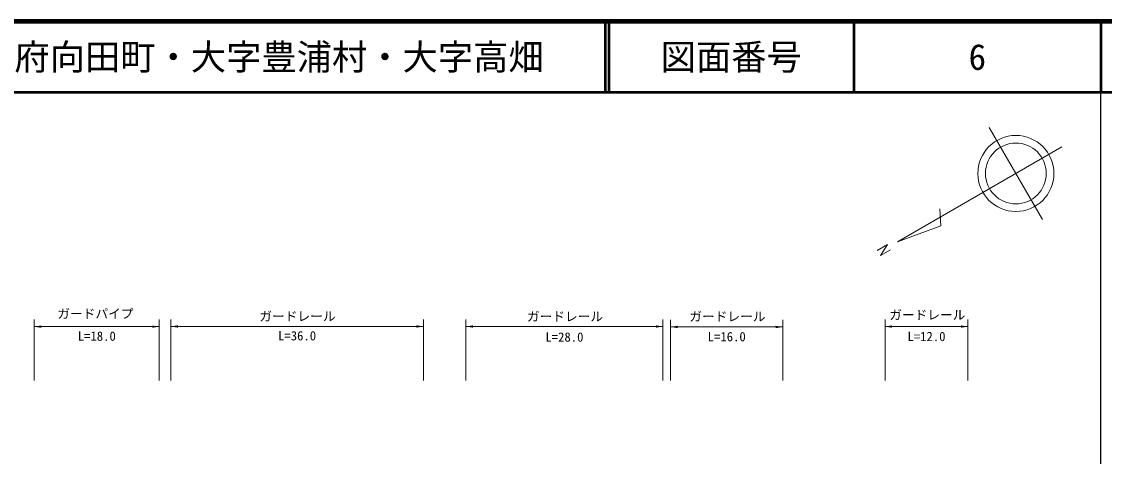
# Model space of a CAD drawing. Units: millimetres, scale not verified. Extents: x 40000 to 680000, y 20000 to 380000.
# Drawn here: x 426044 to 579500, y 318418 to 380000 of the extents above; entities that cross this region are included whole.
import ezdxf
from ezdxf.enums import TextEntityAlignment as Align

# ---------------------------------------------------------------- set-up
doc = ezdxf.new("R2010")
doc.units = ezdxf.units.MM
doc.header["$LTSCALE"] = 1000
for name, color, linetype, lineweight in [('M-BMK-SRVR', 3, 'Continuous', 13), ('M-STR-HTXT', 7, 'Continuous', 13), ('M-TTL', 2, 'Continuous', 140), ('M-TTL-BAND', 7, 'Continuous', 25), ('M-TTL-LINE', 7, 'Continuous', 50)]:
    doc.layers.add(name, color=color, linetype=linetype, lineweight=lineweight)
doc.layers.add('M-TTL-TXT', color=7, linetype='Continuous')
doc.styles.add('ＭＳ ゴシック', font='')
doc.styles.get('ＭＳ ゴシック').set_extended_font_data('MS Gothic')

# ---------------------------------------------------------------- blocks, each defined once
blk = doc.blocks.new('filled_arrow')
at = {"color": 0, "linetype": 'Continuous', "lineweight": -2}
blk.add_solid([(7.5, 1.25), (0, 0), (7.5, -1.25)], dxfattribs=at)

msp = doc.modelspace()

# ---------------------------------------------------------------- linework, layer by layer
at = {"layer": 'M-BMK-SRVR'}
for p, q in [((563186, 365024), (570733, 351965)), ((550170, 348791), (573489, 362268)), ((556305, 351092), (556160, 353497)), ((550170, 348791), (556305, 351092)), ((548763, 348432), (547323, 347589)), ((547751, 346850), (548763, 348432)), ((549191, 347682), (547751, 346850))]:
    msp.add_line(p, q, dxfattribs=at)
for radius in [5387, 4309]:
    msp.add_circle((566959, 358494), radius, dxfattribs=at)
at = {"layer": 'M-STR-HTXT'}
for p, q in [((427838, 329160), (427838, 337793)), ((445549, 329160), (445549, 337793)), ((447186, 329160), (447186, 337816)), ((482982, 329160), (482982, 337816)), ((489012, 329160), (489012, 337813)), ((516938, 329160), (516938, 337813)), ((518025, 329160), (518025, 337748)), ((533928, 329160), (533928, 337748)), ((548416, 329160), (548416, 337804)), ((560173, 329160), (560173, 337804)), ((427838, 336793), (445549, 336793)), ((447186, 336816), (482982, 336816)), ((489012, 336813), (516938, 336813)), ((518025, 336748), (533928, 336748)), ((548416, 336804), (560173, 336804))]:
    msp.add_line(p, q, dxfattribs=at)
at = {"layer": 'M-TTL'}
msp.add_line((680000, 380000), (40000, 380000), dxfattribs=at)
at = {"layer": 'M-TTL-BAND'}
msp.add_line((579000, 20000), (579000, 370000), dxfattribs=at)
at = {"layer": 'M-TTL-LINE'}
for p, q in [((508747, 380000), (508747, 370000)), ((509247, 380000), (509247, 370000)), ((543997, 380000), (543997, 370000)), ((579000, 380000), (579000, 370000)), ((40000, 370000), (680000, 370000))]:
    msp.add_line(p, q, dxfattribs=at)

# ---------------------------------------------------------------- block references
at = {"layer": 'M-STR-HTXT', "xscale": 133, "yscale": 133}
for p in [(427838, 336793), (447186, 336816), (489012, 336813), (518025, 336748), (548416, 336804)]:
    msp.add_blockref('filled_arrow', p, dxfattribs=at)
at = {"layer": 'M-STR-HTXT', "xscale": 133, "yscale": 133, "rotation": 180}
for p in [(445549, 336793), (482982, 336816), (516938, 336813), (533928, 336748), (560173, 336804)]:
    msp.add_blockref('filled_arrow', p, dxfattribs=at)

# ---------------------------------------------------------------- texts
at = {"layer": 'M-STR-HTXT', "style": 'ＭＳ ゴシック'}
for s, p in [('ガードパイプ', (431095, 338627)), ('ガードレール', (549009, 338457)), ('ガードレール', (459732, 338260)), ('ガードレール', (497660, 338230)), ('ガードレール', (520677, 338230))]:
    msp.add_text(s, height=1320, dxfattribs=at).set_placement(p, align=Align.MIDDLE_LEFT)
for s, p in [('L=18.0', (436694, 334396)), ('L=36.0', (465084, 334446)), ('L=28.0', (502975, 334261)), ('L=16.0', (525977, 334321)), ('L=12.0', (554294, 334341))]:
    msp.add_text(s, height=1320, dxfattribs=at).set_placement(p, align=Align.BOTTOM_CENTER)
at = {"layer": 'M-TTL-TXT', "style": 'ＭＳ ゴシック'}
msp.add_text('下関市長府向田町・大字豊浦村・大字高畑', height=3666, dxfattribs=at).set_placement((405024, 375000), align=Align.MIDDLE_LEFT)
for s, p in [('図面番号', (526622, 375000)), ('6', (561497, 375000))]:
    msp.add_text(s, height=3666, dxfattribs=at).set_placement(p, align=Align.MIDDLE_CENTER)

doc.saveas('drawing.dxf')
